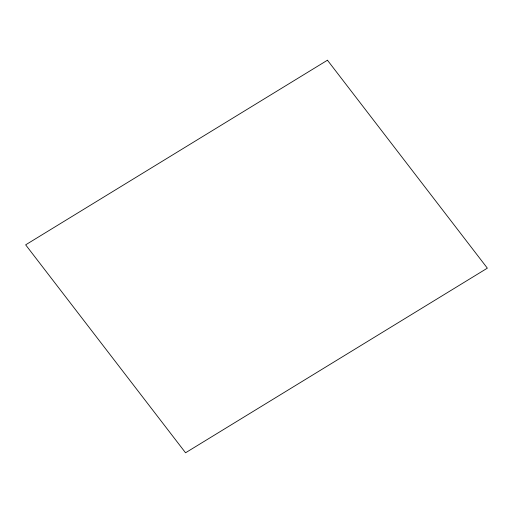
<?xml version="1.0" encoding="UTF-8"?>
<svg xmlns="http://www.w3.org/2000/svg" width="513" height="513" viewBox="0 0 513 513"><rect width="100%" height="100%" fill="white"/><g stroke="black" fill="none" stroke-linecap="round" stroke-linejoin="round"><path stroke-width="0.77" d="M327.448 60.22L25.65 244.842L185.552 452.78L487.35 268.158L327.448 60.22"/></g></svg>
